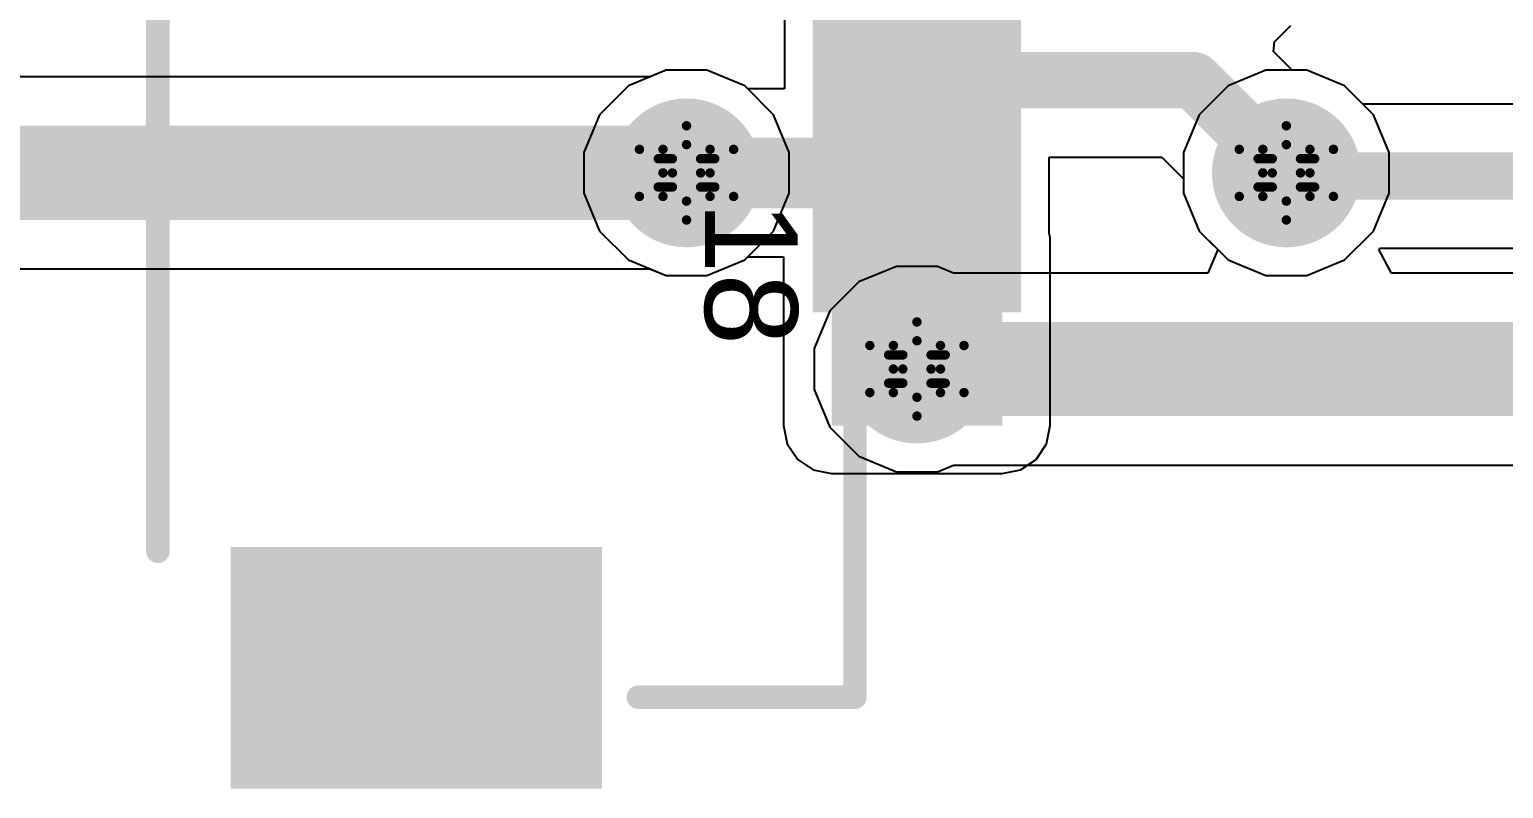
# Model space of a CAD drawing. Header units: inches. Extents: x -18 to 237, y -41 to 211.
# Drawn here: x 25.7 to 33.65, y 27.53 to 31.63 of the extents above; entities that cross this region are included whole.
import ezdxf

# ---------------------------------------------------------------- set-up
doc = ezdxf.new("R2010")
doc.units = ezdxf.units.IN
for name, color, linetype in [('Bottom Layer', 5, 'Continuous'), ('Bottom Solder', 6, 'Continuous'), ('Drill Drawing', 1, 'Continuous'), ('Top Layer', 1, 'Continuous'), ('Top Overlay', 2, 'Continuous'), ('Top Paste', 8, 'Continuous'), ('Top Solder', 216, 'Continuous'), ('Via Holes', 16, 'Continuous')]:
    doc.layers.add(name, color=color, linetype=linetype)
doc.styles.add('Arial', font='', dxfattribs={"height": 0.2})
doc.styles.get('Arial').set_extended_font_data('Arial')

# ---------------------------------------------------------------- blocks, each defined once
blk = doc.blocks.new('F0502_B_18_15T_R_17')
at = {"layer": 'Top Layer'}
for points in [[(3.1, 1.81), (3.4, 1.81), (3.4, 0.89), (3.1, 0.89)], [(3.6, 1.81), (3.9, 1.81), (3.9, 0.89), (3.6, 0.89)], [(4.1, 1.81), (4.4, 1.81), (4.4, 0.89), (4.1, 0.89)], [(5.87, -0.45), (6.97, -0.45), (6.97, -2.25), (5.87, -2.25)]]:
    blk.add_hatch(color=1, dxfattribs=at).paths.add_polyline_path(points)
at = {"layer": 'Top Paste'}
for points in [[(3.1, 1.81), (3.4, 1.81), (3.4, 0.89), (3.1, 0.89)], [(3.6, 1.81), (3.9, 1.81), (3.9, 0.89), (3.6, 0.89)], [(4.1, 1.81), (4.4, 1.81), (4.4, 0.89), (4.1, 0.89)], [(5.87, -0.45), (6.97, -0.45), (6.97, -2.25), (5.87, -2.25)]]:
    blk.add_hatch(color=8, dxfattribs=at).paths.add_polyline_path(points)
at = {"layer": 'Top Solder'}
for points in [[(2.4984, 1.9116), (3.0016, 1.9116), (3.0016, 0.7884), (2.4984, 0.7884)], [(2.9984, 1.9116), (3.5016, 1.9116), (3.5016, 0.7884), (2.9984, 0.7884)], [(3.4984, 1.9116), (4.0016, 1.9116), (4.0016, 0.7884), (3.4984, 0.7884)], [(3.9984, 1.9116), (4.5016, 1.9116), (4.5016, 0.7884), (3.9984, 0.7884)], [(5.7684, -0.3484), (7.0716, -0.3484), (7.0716, -2.3516), (5.7684, -2.3516)]]:
    blk.add_hatch(color=216, dxfattribs=at).paths.add_polyline_path(points)
at = {"layer": 'Top Overlay', "const_width": 0.127}
for points in [[(6.5786, 1.016), (5.0292, 1.016)], [(6.5786, -0.1524), (6.5786, 1.016)], [(5.7912, -2.7432), (-5.7912, -2.7432)]]:
    blk.add_lwpolyline(points, dxfattribs=at)
at = {"layer": 'Top Overlay', "const_width": 0.0635}
for points in [[(4.9975, 1.016, 1), (5.061, 1.016, 1)], [(6.5469, 1.016, 1), (6.6104, 1.016, 1)], [(6.5469, 1.016, 1), (6.6104, 1.016, 1)], [(6.5469, -0.1524, 1), (6.6104, -0.1524, 1)], [(5.7595, -2.7432, 1), (5.8229, -2.7432, 1)]]:
    blk.add_lwpolyline(points, format="xyb", close=True, dxfattribs=at)
at = {"layer": 'Top Overlay', "style": 'Arial'}
blk.add_text('18', height=0.5, dxfattribs=at).set_placement((3.9034, 0.207))

msp = doc.modelspace()

# ---------------------------------------------------------------- hatches: boundary and pattern name
at = {"layer": 'Bottom Layer'}
h = msp.add_hatch(color=5, dxfattribs=at)
edge = h.paths.add_edge_path()
edge.add_arc((29.2457, 30.8525), 0.3, 0, 360)
h = msp.add_hatch(color=5, dxfattribs=at)
edge = h.paths.add_edge_path()
edge.add_arc((32.4805, 30.8525), 0.3, 0, 360)
h = msp.add_hatch(color=5, dxfattribs=at)
edge = h.paths.add_edge_path()
edge.add_arc((30.4882, 29.7942), 0.3, 0, 360)
at = {"layer": 'Bottom Solder'}
h = msp.add_hatch(color=6, dxfattribs=at)
edge = h.paths.add_edge_path()
edge.add_arc((29.2457, 30.8525), 0.4016, 0, 360)
h = msp.add_hatch(color=6, dxfattribs=at)
edge = h.paths.add_edge_path()
edge.add_arc((32.4805, 30.8525), 0.4016, 0, 360)
h = msp.add_hatch(color=6, dxfattribs=at)
edge = h.paths.add_edge_path()
edge.add_arc((30.4882, 29.7942), 0.4016, 0, 360)
at = {"layer": 'Top Layer'}
h = msp.add_hatch(color=1, dxfattribs=at)
edge = h.paths.add_edge_path()
edge.add_arc((29.2457, 30.8525), 0.3, 0, 360)
h = msp.add_hatch(color=1, dxfattribs=at)
edge = h.paths.add_edge_path()
edge.add_arc((32.4805, 30.8525), 0.3, 0, 360)
msp.add_hatch(color=1, dxfattribs=at).paths.add_polyline_path([(30.0282, 29.4894), (30.9482, 29.4894), (30.9482, 30.5025), (30.0282, 30.5025)])
h = msp.add_hatch(color=1, dxfattribs=at)
edge = h.paths.add_edge_path()
edge.add_arc((30.4882, 29.7942), 0.3, 0, 360)
at = {"layer": 'Top Solder'}
h = msp.add_hatch(color=216, dxfattribs=at)
edge = h.paths.add_edge_path()
edge.add_arc((29.2457, 30.8525), 0.4016, 0, 360)
h = msp.add_hatch(color=216, dxfattribs=at)
edge = h.paths.add_edge_path()
edge.add_arc((32.4805, 30.8525), 0.4016, 0, 360)
h = msp.add_hatch(color=216, dxfattribs=at)
edge = h.paths.add_edge_path()
edge.add_arc((30.4882, 29.7942), 0.4016, 0, 360)
at = {"layer": 'Via Holes'}
h = msp.add_hatch(color=7, dxfattribs=at)
edge = h.paths.add_edge_path()
edge.add_arc((29.2457, 30.8525), 0.15, 0, 360)
h = msp.add_hatch(color=7, dxfattribs=at)
edge = h.paths.add_edge_path()
edge.add_arc((32.4805, 30.8525), 0.15, 0, 360)
h = msp.add_hatch(color=7, dxfattribs=at)
edge = h.paths.add_edge_path()
edge.add_arc((30.4882, 29.7942), 0.15, 0, 360)

# ---------------------------------------------------------------- linework, layer by layer
at = {"layer": 'Bottom Layer'}
for p, q in [((29.1355, 31.4065), (29.0485, 31.3704)), ((29.3559, 31.4065), (29.1355, 31.4065)), ((29.5595, 31.3221), (29.3559, 31.4065)), ((32.3703, 31.4065), (32.1667, 31.3221)), ((32.5907, 31.4065), (32.3703, 31.4065)), ((32.7943, 31.3221), (32.5907, 31.4065)), ((29.0485, 31.3704), (16.5035, 31.3704)), ((29.7154, 31.1663), (29.5595, 31.3221)), ((32.1667, 31.3221), (32.0108, 31.1663)), ((32.8924, 31.2241), (32.7943, 31.3221)), ((29.7997, 30.9627), (29.7154, 31.1663)), ((32.0108, 31.1663), (31.9265, 30.9627)), ((34.3069, 31.2241), (32.8924, 31.2241)), ((29.7997, 30.7423), (29.7997, 30.9627)), ((31.9265, 30.9627), (31.9265, 30.7423)), ((29.7154, 30.5387), (29.7997, 30.7423)), ((31.9265, 30.7423), (32.0108, 30.5387)), ((29.5595, 30.3828), (29.7154, 30.5387)), ((32.0108, 30.5387), (32.1104, 30.4392)), ((32.9795, 30.4392), (32.9848, 30.4471)), ((32.9848, 30.4471), (34.4678, 30.4471)), ((29.3559, 30.2985), (29.5595, 30.3828)), ((32.1104, 30.4392), (32.0578, 30.3122)), ((33.0474, 30.3122), (32.9795, 30.4392)), ((16.289, 30.3345), (29.0485, 30.3345)), ((29.0485, 30.3345), (29.1355, 30.2985)), ((29.1355, 30.2985), (29.3559, 30.2985)), ((30.378, 30.3482), (30.1744, 30.2639)), ((30.5984, 30.3482), (30.378, 30.3482)), ((30.6854, 30.3122), (30.5984, 30.3482)), ((32.0578, 30.3122), (30.6854, 30.3122)), ((36.2599, 30.3122), (33.0474, 30.3122)), ((30.1744, 30.2639), (30.0185, 30.108)), ((30.0185, 30.108), (29.9342, 29.9044)), ((29.9342, 29.9044), (29.9342, 29.684)), ((29.9342, 29.684), (30.0185, 29.4804)), ((30.0185, 29.4804), (30.1744, 29.3245)), ((30.1744, 29.3245), (30.378, 29.2402)), ((30.5984, 29.2402), (30.6854, 29.2762)), ((30.6854, 29.2762), (36.4744, 29.2762)), ((30.378, 29.2402), (30.5984, 29.2402))]:
    msp.add_line(p, q, dxfattribs=at)
for points, const_width in [([(16.289, 30.8525), (29.2457, 30.8525)], 0.508), ([(32.4805, 30.8525), (32.4974, 30.8356)], 0.254), ([(32.4974, 30.8356), (34.4678, 30.8356)], 0.254), ([(30.4882, 29.7942), (36.4744, 29.7942)], 0.508)]:
    msp.add_lwpolyline(points, dxfattribs=dict(at, const_width=const_width))
for points, const_width in [([(29.1187, 30.8525, 1), (29.3727, 30.8525, 1)], 0.254), ([(32.417, 30.8525, 1), (32.544, 30.8525, 1)], 0.127), ([(32.4339, 30.8356, 1), (32.5609, 30.8356, 1)], 0.127), ([(32.4339, 30.8356, 1), (32.5609, 30.8356, 1)], 0.127), ([(30.3612, 29.7942, 1), (30.6152, 29.7942, 1)], 0.254)]:
    msp.add_lwpolyline(points, format="xyb", close=True, dxfattribs=dict(at, const_width=const_width))
at = {"layer": 'Drill Drawing', "const_width": 0.0508}
for points in [[(29.1187, 30.9795), (29.2457, 31.1065)], [(29.2457, 31.1065), (29.3727, 30.9795)], [(32.3535, 30.9795), (32.4805, 31.1065)], [(32.4805, 31.1065), (32.6075, 30.9795)], [(28.9917, 30.9795), (29.1187, 30.8525)], [(28.9917, 30.9795), (29.1187, 30.9795)], [(29.1695, 30.9287), (29.2457, 31.0049)], [(29.2457, 31.0049), (29.3219, 30.9287)], [(29.3727, 30.9795), (29.4997, 30.9795)], [(29.3727, 30.8525), (29.4997, 30.9795)], [(32.2265, 30.9795), (32.3535, 30.8525)], [(32.2265, 30.9795), (32.3535, 30.9795)], [(32.4043, 30.9287), (32.4805, 31.0049)], [(32.4805, 31.0049), (32.5567, 30.9287)], [(32.6075, 30.9795), (32.7345, 30.9795)], [(32.6075, 30.8525), (32.7345, 30.9795)], [(29.0933, 30.9287), (29.1695, 30.8525)], [(29.0933, 30.9287), (29.1695, 30.9287)], [(29.3219, 30.9287), (29.3981, 30.9287)], [(29.3219, 30.8525), (29.3981, 30.9287)], [(32.3281, 30.9287), (32.4043, 30.8525)], [(32.3281, 30.9287), (32.4043, 30.9287)], [(32.5567, 30.9287), (32.6329, 30.9287)], [(32.5567, 30.8525), (32.6329, 30.9287)], [(28.9917, 30.7255), (29.1187, 30.8525)], [(29.0933, 30.7763), (29.1695, 30.8525)], [(29.3219, 30.8525), (29.3981, 30.7763)], [(29.3727, 30.8525), (29.4997, 30.7255)], [(32.2265, 30.7255), (32.3535, 30.8525)], [(32.3281, 30.7763), (32.4043, 30.8525)], [(32.5567, 30.8525), (32.6329, 30.7763)], [(32.6075, 30.8525), (32.7345, 30.7255)], [(29.0933, 30.7763), (29.1695, 30.7763)], [(29.1695, 30.7763), (29.2457, 30.7001)], [(29.2457, 30.7001), (29.3219, 30.7763)], [(29.3219, 30.7763), (29.3981, 30.7763)], [(32.3281, 30.7763), (32.4043, 30.7763)], [(32.4043, 30.7763), (32.4805, 30.7001)], [(32.4805, 30.7001), (32.5567, 30.7763)], [(32.5567, 30.7763), (32.6329, 30.7763)], [(28.9917, 30.7255), (29.1187, 30.7255)], [(29.1187, 30.7255), (29.2457, 30.5985)], [(29.2457, 30.5985), (29.3727, 30.7255)], [(29.3727, 30.7255), (29.4997, 30.7255)], [(32.2265, 30.7255), (32.3535, 30.7255)], [(32.3535, 30.7255), (32.4805, 30.5985)], [(32.4805, 30.5985), (32.6075, 30.7255)], [(32.6075, 30.7255), (32.7345, 30.7255)], [(30.3612, 29.9212), (30.4882, 30.0482)], [(30.4882, 30.0482), (30.6152, 29.9212)], [(30.412, 29.8704), (30.4882, 29.9466)], [(30.4882, 29.9466), (30.5644, 29.8704)], [(30.2342, 29.9212), (30.3612, 29.7942)], [(30.2342, 29.9212), (30.3612, 29.9212)], [(30.3358, 29.8704), (30.412, 29.7942)], [(30.3358, 29.8704), (30.412, 29.8704)], [(30.5644, 29.8704), (30.6406, 29.8704)], [(30.5644, 29.7942), (30.6406, 29.8704)], [(30.6152, 29.9212), (30.7422, 29.9212)], [(30.6152, 29.7942), (30.7422, 29.9212)], [(30.2342, 29.6672), (30.3612, 29.7942)], [(30.3358, 29.718), (30.412, 29.7942)], [(30.5644, 29.7942), (30.6406, 29.718)], [(30.6152, 29.7942), (30.7422, 29.6672)], [(30.3358, 29.718), (30.412, 29.718)], [(30.412, 29.718), (30.4882, 29.6418)], [(30.4882, 29.6418), (30.5644, 29.718)], [(30.5644, 29.718), (30.6406, 29.718)], [(30.2342, 29.6672), (30.3612, 29.6672)], [(30.3612, 29.6672), (30.4882, 29.5402)], [(30.4882, 29.5402), (30.6152, 29.6672)], [(30.6152, 29.6672), (30.7422, 29.6672)]]:
    msp.add_lwpolyline(points, dxfattribs=at)
at = {"layer": 'Drill Drawing', "const_width": 0.0254}
for points in [[(29.233, 31.1065, 1), (29.2584, 31.1065, 1)], [(29.233, 31.1065, 1), (29.2584, 31.1065, 1)], [(32.4678, 31.1065, 1), (32.4932, 31.1065, 1)], [(32.4678, 31.1065, 1), (32.4932, 31.1065, 1)], [(28.979, 30.9795, 1), (29.0044, 30.9795, 1)], [(28.979, 30.9795, 1), (29.0044, 30.9795, 1)], [(29.106, 30.9795, 1), (29.1314, 30.9795, 1)], [(29.106, 30.9795, 1), (29.1314, 30.9795, 1)], [(29.233, 31.0049, 1), (29.2584, 31.0049, 1)], [(29.233, 31.0049, 1), (29.2584, 31.0049, 1)], [(29.36, 30.9795, 1), (29.3854, 30.9795, 1)], [(29.36, 30.9795, 1), (29.3854, 30.9795, 1)], [(29.487, 30.9795, 1), (29.5124, 30.9795, 1)], [(29.487, 30.9795, 1), (29.5124, 30.9795, 1)], [(32.2138, 30.9795, 1), (32.2392, 30.9795, 1)], [(32.2138, 30.9795, 1), (32.2392, 30.9795, 1)], [(32.3408, 30.9795, 1), (32.3662, 30.9795, 1)], [(32.3408, 30.9795, 1), (32.3662, 30.9795, 1)], [(32.4678, 31.0049, 1), (32.4932, 31.0049, 1)], [(32.4678, 31.0049, 1), (32.4932, 31.0049, 1)], [(32.5948, 30.9795, 1), (32.6202, 30.9795, 1)], [(32.5948, 30.9795, 1), (32.6202, 30.9795, 1)], [(32.7218, 30.9795, 1), (32.7472, 30.9795, 1)], [(32.7218, 30.9795, 1), (32.7472, 30.9795, 1)], [(29.0806, 30.9287, 1), (29.106, 30.9287, 1)], [(29.0806, 30.9287, 1), (29.106, 30.9287, 1)], [(29.1568, 30.9287, 1), (29.1822, 30.9287, 1)], [(29.1568, 30.9287, 1), (29.1822, 30.9287, 1)], [(29.3092, 30.9287, 1), (29.3346, 30.9287, 1)], [(29.3092, 30.9287, 1), (29.3346, 30.9287, 1)], [(29.3854, 30.9287, 1), (29.4108, 30.9287, 1)], [(29.3854, 30.9287, 1), (29.4108, 30.9287, 1)], [(32.3154, 30.9287, 1), (32.3408, 30.9287, 1)], [(32.3154, 30.9287, 1), (32.3408, 30.9287, 1)], [(32.3916, 30.9287, 1), (32.417, 30.9287, 1)], [(32.3916, 30.9287, 1), (32.417, 30.9287, 1)], [(32.544, 30.9287, 1), (32.5694, 30.9287, 1)], [(32.544, 30.9287, 1), (32.5694, 30.9287, 1)], [(32.6202, 30.9287, 1), (32.6456, 30.9287, 1)], [(32.6202, 30.9287, 1), (32.6456, 30.9287, 1)], [(29.106, 30.8525, 1), (29.1314, 30.8525, 1)], [(29.106, 30.8525, 1), (29.1314, 30.8525, 1)], [(29.1568, 30.8525, 1), (29.1822, 30.8525, 1)], [(29.1568, 30.8525, 1), (29.1822, 30.8525, 1)], [(29.3092, 30.8525, 1), (29.3346, 30.8525, 1)], [(29.3092, 30.8525, 1), (29.3346, 30.8525, 1)], [(29.36, 30.8525, 1), (29.3854, 30.8525, 1)], [(29.36, 30.8525, 1), (29.3854, 30.8525, 1)], [(32.3408, 30.8525, 1), (32.3662, 30.8525, 1)], [(32.3408, 30.8525, 1), (32.3662, 30.8525, 1)], [(32.3916, 30.8525, 1), (32.417, 30.8525, 1)], [(32.3916, 30.8525, 1), (32.417, 30.8525, 1)], [(32.544, 30.8525, 1), (32.5694, 30.8525, 1)], [(32.544, 30.8525, 1), (32.5694, 30.8525, 1)], [(32.5948, 30.8525, 1), (32.6202, 30.8525, 1)], [(32.5948, 30.8525, 1), (32.6202, 30.8525, 1)], [(29.0806, 30.7763, 1), (29.106, 30.7763, 1)], [(29.0806, 30.7763, 1), (29.106, 30.7763, 1)], [(29.1568, 30.7763, 1), (29.1822, 30.7763, 1)], [(29.1568, 30.7763, 1), (29.1822, 30.7763, 1)], [(29.3092, 30.7763, 1), (29.3346, 30.7763, 1)], [(29.3092, 30.7763, 1), (29.3346, 30.7763, 1)], [(29.3854, 30.7763, 1), (29.4108, 30.7763, 1)], [(29.3854, 30.7763, 1), (29.4108, 30.7763, 1)], [(32.3154, 30.7763, 1), (32.3408, 30.7763, 1)], [(32.3154, 30.7763, 1), (32.3408, 30.7763, 1)], [(32.3916, 30.7763, 1), (32.417, 30.7763, 1)], [(32.3916, 30.7763, 1), (32.417, 30.7763, 1)], [(32.544, 30.7763, 1), (32.5694, 30.7763, 1)], [(32.544, 30.7763, 1), (32.5694, 30.7763, 1)], [(32.6202, 30.7763, 1), (32.6456, 30.7763, 1)], [(32.6202, 30.7763, 1), (32.6456, 30.7763, 1)], [(28.979, 30.7255, 1), (29.0044, 30.7255, 1)], [(28.979, 30.7255, 1), (29.0044, 30.7255, 1)], [(29.106, 30.7255, 1), (29.1314, 30.7255, 1)], [(29.106, 30.7255, 1), (29.1314, 30.7255, 1)], [(29.233, 30.7001, 1), (29.2584, 30.7001, 1)], [(29.233, 30.7001, 1), (29.2584, 30.7001, 1)], [(29.36, 30.7255, 1), (29.3854, 30.7255, 1)], [(29.36, 30.7255, 1), (29.3854, 30.7255, 1)], [(29.487, 30.7255, 1), (29.5124, 30.7255, 1)], [(29.487, 30.7255, 1), (29.5124, 30.7255, 1)], [(32.2138, 30.7255, 1), (32.2392, 30.7255, 1)], [(32.2138, 30.7255, 1), (32.2392, 30.7255, 1)], [(32.3408, 30.7255, 1), (32.3662, 30.7255, 1)], [(32.3408, 30.7255, 1), (32.3662, 30.7255, 1)], [(32.4678, 30.7001, 1), (32.4932, 30.7001, 1)], [(32.4678, 30.7001, 1), (32.4932, 30.7001, 1)], [(32.5948, 30.7255, 1), (32.6202, 30.7255, 1)], [(32.5948, 30.7255, 1), (32.6202, 30.7255, 1)], [(32.7218, 30.7255, 1), (32.7472, 30.7255, 1)], [(32.7218, 30.7255, 1), (32.7472, 30.7255, 1)], [(29.233, 30.5985, 1), (29.2584, 30.5985, 1)], [(29.233, 30.5985, 1), (29.2584, 30.5985, 1)], [(32.4678, 30.5985, 1), (32.4932, 30.5985, 1)], [(32.4678, 30.5985, 1), (32.4932, 30.5985, 1)], [(30.4755, 30.0482, 1), (30.5009, 30.0482, 1)], [(30.4755, 30.0482, 1), (30.5009, 30.0482, 1)], [(30.4755, 29.9466, 1), (30.5009, 29.9466, 1)], [(30.4755, 29.9466, 1), (30.5009, 29.9466, 1)], [(30.2215, 29.9212, 1), (30.2469, 29.9212, 1)], [(30.2215, 29.9212, 1), (30.2469, 29.9212, 1)], [(30.3231, 29.8704, 1), (30.3485, 29.8704, 1)], [(30.3231, 29.8704, 1), (30.3485, 29.8704, 1)], [(30.3485, 29.9212, 1), (30.3739, 29.9212, 1)], [(30.3485, 29.9212, 1), (30.3739, 29.9212, 1)], [(30.3993, 29.8704, 1), (30.4247, 29.8704, 1)], [(30.3993, 29.8704, 1), (30.4247, 29.8704, 1)], [(30.5517, 29.8704, 1), (30.5771, 29.8704, 1)], [(30.5517, 29.8704, 1), (30.5771, 29.8704, 1)], [(30.6025, 29.9212, 1), (30.6279, 29.9212, 1)], [(30.6025, 29.9212, 1), (30.6279, 29.9212, 1)], [(30.6279, 29.8704, 1), (30.6533, 29.8704, 1)], [(30.6279, 29.8704, 1), (30.6533, 29.8704, 1)], [(30.7295, 29.9212, 1), (30.7549, 29.9212, 1)], [(30.7295, 29.9212, 1), (30.7549, 29.9212, 1)], [(30.3485, 29.7942, 1), (30.3739, 29.7942, 1)], [(30.3485, 29.7942, 1), (30.3739, 29.7942, 1)], [(30.3993, 29.7942, 1), (30.4247, 29.7942, 1)], [(30.3993, 29.7942, 1), (30.4247, 29.7942, 1)], [(30.5517, 29.7942, 1), (30.5771, 29.7942, 1)], [(30.5517, 29.7942, 1), (30.5771, 29.7942, 1)], [(30.6025, 29.7942, 1), (30.6279, 29.7942, 1)], [(30.6025, 29.7942, 1), (30.6279, 29.7942, 1)], [(30.3231, 29.718, 1), (30.3485, 29.718, 1)], [(30.3231, 29.718, 1), (30.3485, 29.718, 1)], [(30.3993, 29.718, 1), (30.4247, 29.718, 1)], [(30.3993, 29.718, 1), (30.4247, 29.718, 1)], [(30.5517, 29.718, 1), (30.5771, 29.718, 1)], [(30.5517, 29.718, 1), (30.5771, 29.718, 1)], [(30.6279, 29.718, 1), (30.6533, 29.718, 1)], [(30.6279, 29.718, 1), (30.6533, 29.718, 1)], [(30.2215, 29.6672, 1), (30.2469, 29.6672, 1)], [(30.2215, 29.6672, 1), (30.2469, 29.6672, 1)], [(30.3485, 29.6672, 1), (30.3739, 29.6672, 1)], [(30.3485, 29.6672, 1), (30.3739, 29.6672, 1)], [(30.4755, 29.6418, 1), (30.5009, 29.6418, 1)], [(30.4755, 29.6418, 1), (30.5009, 29.6418, 1)], [(30.6025, 29.6672, 1), (30.6279, 29.6672, 1)], [(30.6025, 29.6672, 1), (30.6279, 29.6672, 1)], [(30.7295, 29.6672, 1), (30.7549, 29.6672, 1)], [(30.7295, 29.6672, 1), (30.7549, 29.6672, 1)], [(30.4755, 29.5402, 1), (30.5009, 29.5402, 1)], [(30.4755, 29.5402, 1), (30.5009, 29.5402, 1)]]:
    msp.add_lwpolyline(points, format="xyb", close=True, dxfattribs=at)
at = {"layer": 'Top Layer'}
for p, q in [((29.7742, 31.9381), (29.7742, 31.3057)), ((32.4159, 31.5595), (32.5049, 31.6485)), ((32.4109, 31.5081), (32.4159, 31.5595)), ((32.5125, 31.4065), (32.4109, 31.5081)), ((29.1355, 31.4065), (28.9319, 31.3221)), ((29.3559, 31.4065), (29.1355, 31.4065)), ((29.5595, 31.3221), (29.3559, 31.4065)), ((32.5907, 31.4065), (32.5125, 31.4065)), ((32.7943, 31.3221), (32.5907, 31.4065)), ((28.9319, 31.3221), (28.7761, 31.1663)), ((29.576, 31.3057), (29.5595, 31.3221)), ((32.9502, 31.1663), (32.7943, 31.3221)), ((29.7742, 31.3057), (29.576, 31.3057)), ((28.7761, 31.1663), (28.6917, 30.9627)), ((33.0345, 30.9627), (32.9502, 31.1663)), ((28.6917, 30.9627), (28.6917, 30.7423)), ((31.2022, 30.5275), (31.2022, 30.9381)), ((31.2022, 30.9381), (31.8089, 30.9381)), ((31.8089, 30.9381), (31.9265, 30.8205)), ((33.0345, 30.7423), (33.0345, 30.9627)), ((31.9265, 30.8205), (31.9265, 30.7423)), ((28.6917, 30.7423), (28.7761, 30.5387)), ((31.9265, 30.7423), (32.0108, 30.5387)), ((32.9502, 30.5387), (33.0345, 30.7423)), ((28.7761, 30.5387), (28.9319, 30.3828)), ((31.2072, 30.5025), (31.2022, 30.5275)), ((32.0108, 30.5387), (32.1667, 30.3828)), ((32.7943, 30.3828), (32.9502, 30.5387)), ((31.2072, 29.4894), (31.2072, 30.5025)), ((28.9319, 30.3828), (29.1355, 30.2985)), ((29.3559, 30.2985), (29.5595, 30.3828)), ((29.5595, 30.3828), (29.576, 30.3993)), ((29.576, 30.3993), (29.7692, 30.3993)), ((29.7692, 30.3993), (29.7692, 29.4894)), ((32.1667, 30.3828), (32.3703, 30.2985)), ((32.5907, 30.2985), (32.7943, 30.3828)), ((29.1355, 30.2985), (29.3559, 30.2985)), ((32.3703, 30.2985), (32.5907, 30.2985)), ((29.7692, 29.4894), (29.7889, 29.3903)), ((31.1875, 29.3903), (31.2072, 29.4894)), ((29.7889, 29.3903), (29.8451, 29.3063)), ((31.1313, 29.3063), (31.1875, 29.3903)), ((29.8451, 29.3063), (29.9291, 29.2501)), ((31.0473, 29.2501), (31.1313, 29.3063)), ((29.9291, 29.2501), (30.0282, 29.2304)), ((30.0282, 29.2304), (30.9482, 29.2304)), ((30.9482, 29.2304), (31.0473, 29.2501))]:
    msp.add_line(p, q, dxfattribs=at)
for points, const_width in [([(30.4882, 31.3525), (31.9805, 31.3525)], 0.3048), ([(31.9805, 31.3525), (32.4729, 30.8601)], 0.3048), ([(29.2457, 30.8525), (30.4882, 30.8525)], 0.381), ([(30.4882, 29.7942), (30.4882, 30.2468)], 0.508)]:
    msp.add_lwpolyline(points, dxfattribs=dict(at, const_width=const_width))
for points, const_width in [([(30.412, 31.3525, 1), (30.5644, 31.3525, 1)], 0.1524), ([(31.9043, 31.3525, 1), (32.0567, 31.3525, 1)], 0.1524), ([(31.9043, 31.3525, 1), (32.0567, 31.3525, 1)], 0.1524), ([(29.1505, 30.8525, 1), (29.341, 30.8525, 1)], 0.1905), ([(30.393, 30.8525, 1), (30.5835, 30.8525, 1)], 0.1905), ([(32.3967, 30.8601, 1), (32.5491, 30.8601, 1)], 0.1524), ([(30.3612, 30.2468, 1), (30.6152, 30.2468, 1)], 0.254), ([(30.3612, 29.7942, 1), (30.6152, 29.7942, 1)], 0.254)]:
    msp.add_lwpolyline(points, format="xyb", close=True, dxfattribs=dict(at, const_width=const_width))

# ---------------------------------------------------------------- block references
at = {"rotation": 270}
msp.add_blockref('F0502_B_18_15T_R_17', (29.1382, 34.6025), dxfattribs=at)

doc.saveas('drawing.dxf')
